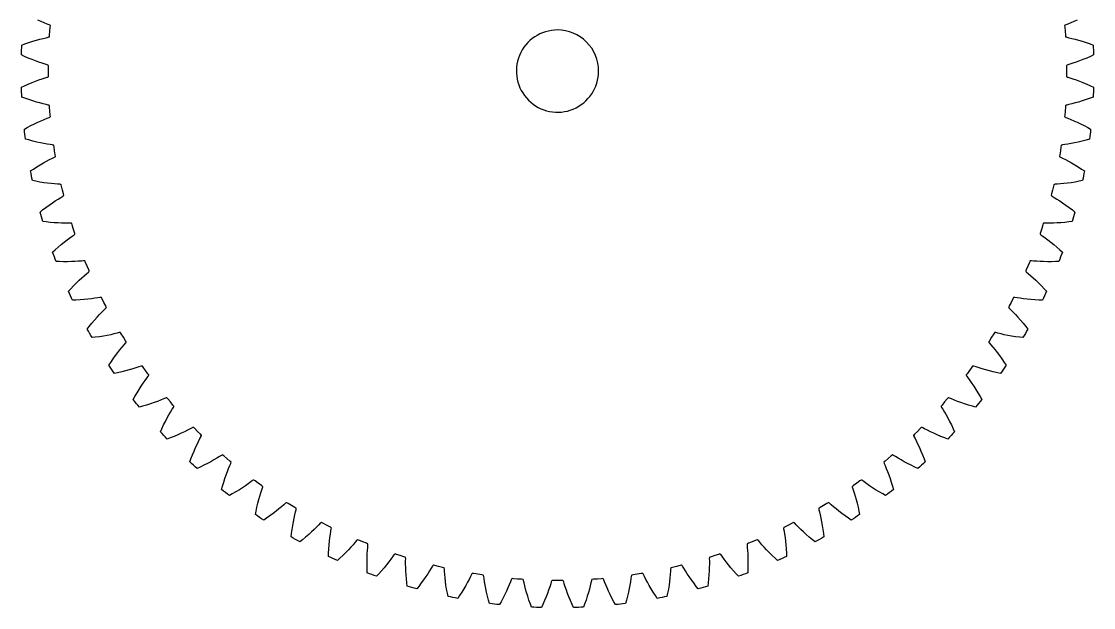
# Model space of a CAD drawing. Extents: x 5.7 to 57.9, y 32.6 to 84.8.
# Drawn here: x 5.7 to 57.9, y 32.6 to 61.1 of the extents above; entities that cross this region are included whole.
import ezdxf

# ---------------------------------------------------------------- set-up
doc = ezdxf.new("R2010")
doc.units = 0
doc.layers.get('0').update_dxf_attribs({"linetype": 'CONTINUOUS'})

msp = doc.modelspace()

# ---------------------------------------------------------------- linework, layer by layer
at = {"color": 7}
for points in [[(5.760257, 59.961588), (5.912507, 60.017961), (6.106007, 60.085567), (6.291053, 60.145905), (6.468272, 60.199596), (6.634449, 60.246181), (6.792095, 60.286838), (6.942029, 60.322163), (7.047274, 60.345116), (7.079484, 60.355521), (7.100364, 60.367771), (7.106564, 60.374441), (7.109864, 60.381381), (7.114564, 60.445889), (7.129194, 60.640461), (7.145184, 60.834926), (7.150584, 60.89938), (7.148384, 60.90675), (7.143384, 60.9143), (7.124684, 60.929665), (7.094504, 60.94498), (6.994145, 60.984115), (6.851584, 61.04246), (6.702239, 61.107277), (6.545395, 61.179285)], [(57.116705, 61.179285), (56.959861, 61.107277), (56.810516, 61.04246), (56.667955, 60.984115), (56.567595, 60.94498), (56.537415, 60.929665), (56.518715, 60.9143), (56.513715, 60.90675), (56.511515, 60.89938), (56.516915, 60.834926), (56.532905, 60.640461), (56.547535, 60.445889), (56.552235, 60.381381), (56.555535, 60.374441), (56.561735, 60.367771), (56.582615, 60.355521), (56.614825, 60.345116), (56.720071, 60.322163), (56.870005, 60.286838), (57.027651, 60.246181), (57.193828, 60.199596), (57.371047, 60.145905), (57.556092, 60.085567), (57.749592, 60.017961), (57.901842, 59.961588)], [(5.741356, 57.912197), (5.888713, 57.980342), (6.076313, 58.062922), (6.256054, 58.137592), (6.428514, 58.205022), (6.590524, 58.264502), (6.744494, 58.317402), (6.891194, 58.364382), (6.994314, 58.395522), (7.025604, 58.408422), (7.045454, 58.422272), (7.051054, 58.429402), (7.053854, 58.436582), (7.053514, 58.501263), (7.052835, 58.696386), (7.053515, 58.891506), (7.053855, 58.956186), (7.051055, 58.963366), (7.045455, 58.970496), (7.025605, 58.984346), (6.994315, 58.997246), (6.891195, 59.028386), (6.744495, 59.075366), (6.590525, 59.128266), (6.428515, 59.187746), (6.256055, 59.255176), (6.076314, 59.329846), (5.888714, 59.412427), (5.741357, 59.480571)], [(57.920742, 59.480571), (57.773385, 59.412427), (57.585785, 59.329846), (57.406045, 59.255176), (57.233585, 59.187746), (57.071575, 59.128266), (56.917605, 59.075366), (56.770905, 59.028386), (56.667785, 58.997246), (56.636495, 58.984346), (56.616644, 58.970496), (56.611044, 58.963366), (56.608244, 58.956186), (56.608584, 58.891506), (56.609264, 58.696386), (56.608584, 58.501266), (56.608244, 58.436586), (56.611044, 58.429406), (56.616644, 58.422276), (56.636495, 58.408426), (56.667785, 58.395526), (56.770905, 58.364386), (56.917605, 58.317406), (57.071575, 58.264506), (57.233585, 58.205026), (57.406045, 58.137596), (57.585785, 58.062926), (57.773385, 57.980345), (57.920742, 57.912201)], [(6.024885, 55.947144), (6.205429, 56.044188), (6.378756, 56.13273), (6.545394, 56.213484), (6.702238, 56.285492), (6.851583, 56.350309), (6.994144, 56.408654), (7.094503, 56.447789), (7.124683, 56.463104), (7.143383, 56.478469), (7.148383, 56.486019), (7.150583, 56.493389), (7.145183, 56.557843), (7.129193, 56.752308), (7.114563, 56.94688), (7.109863, 57.011387), (7.106563, 57.018327), (7.100363, 57.024997), (7.079483, 57.037247), (7.047273, 57.047652), (6.942028, 57.070605), (6.792094, 57.10593), (6.634448, 57.146587), (6.468271, 57.193172), (6.291052, 57.246863), (6.106006, 57.307201), (5.912506, 57.374807), (5.760256, 57.43118)], [(57.901842, 57.431184), (57.749592, 57.374811), (57.556092, 57.307205), (57.371047, 57.246867), (57.193828, 57.193176), (57.027651, 57.146591), (56.870005, 57.105934), (56.720071, 57.070609), (56.614825, 57.047656), (56.582615, 57.037251), (56.561735, 57.025001), (56.555535, 57.018331), (56.552235, 57.011391), (56.547535, 56.946884), (56.532905, 56.752312), (56.516915, 56.557846), (56.511515, 56.493392), (56.513715, 56.486022), (56.518715, 56.478472), (56.537415, 56.463107), (56.567595, 56.447792), (56.667955, 56.408657), (56.810516, 56.350312), (56.959861, 56.285495), (57.116705, 56.213487), (57.283343, 56.132734), (57.45667, 56.044192), (57.637213, 55.947148), (57.778769, 55.867652)], [(5.883275, 55.867805), (6.024885, 55.947144)], [(6.185233, 53.840695), (6.320116, 53.931053), (6.492488, 54.041963), (6.658334, 54.143831), (6.818122, 54.237411), (6.968833, 54.321503), (7.112632, 54.397838), (7.250176, 54.467189), (7.347156, 54.514077), (7.376046, 54.531713), (7.393486, 54.548498), (7.397886, 54.556418), (7.399486, 54.563938), (7.389036, 54.627768), (7.357836, 54.820379), (7.327986, 55.013204), (7.318186, 55.077141), (7.314386, 55.083801), (7.307686, 55.089961), (7.285916, 55.100535), (7.252996, 55.108385), (7.146274, 55.12301), (6.994031, 55.146463), (6.833681, 55.174626), (6.664361, 55.20803), (6.483476, 55.247651), (6.294268, 55.293284), (6.096058, 55.3455), (5.939855, 55.389754)], [(57.722189, 55.389601), (57.565986, 55.345346), (57.367777, 55.29313), (57.178569, 55.247497), (56.997684, 55.207876), (56.828364, 55.174472), (56.668014, 55.146309), (56.51577, 55.122856), (56.409048, 55.108231), (56.376128, 55.100381), (56.354358, 55.089807), (56.347658, 55.083647), (56.343858, 55.076987), (56.334058, 55.01305), (56.304208, 54.820226), (56.273008, 54.627614), (56.262558, 54.563784), (56.264158, 54.556264), (56.268558, 54.548344), (56.285998, 54.531559), (56.314888, 54.513923), (56.411868, 54.467035), (56.549412, 54.397684), (56.693212, 54.321349), (56.843923, 54.237257), (57.003711, 54.143678), (57.169557, 54.04181), (57.341929, 53.930899), (57.476812, 53.840541)], [(6.645294, 51.843519), (6.772672, 51.944181), (6.935811, 52.068274), (7.093153, 52.18284), (7.245107, 52.288667), (7.388755, 52.384324), (7.526123, 52.471706), (7.657802, 52.551634), (7.750802, 52.605987), (7.778212, 52.625835), (7.794282, 52.643936), (7.798082, 52.652176), (7.799082, 52.659806), (7.783652, 52.722619), (7.737442, 52.91219), (7.692552, 53.102077), (7.677782, 53.165049), (7.673382, 53.171389), (7.666282, 53.177009), (7.643752, 53.185839), (7.610312, 53.191079), (7.502771, 53.197289), (7.349157, 53.208725), (7.187092, 53.22422), (7.015673, 53.244236), (6.832236, 53.269543), (6.640031, 53.30019), (6.438337, 53.336694), (6.279143, 53.368557)], [(57.382902, 53.368403), (57.223708, 53.336541), (57.022014, 53.300037), (56.829809, 53.26939), (56.646372, 53.244083), (56.474952, 53.224067), (56.312887, 53.208572), (56.159273, 53.197136), (56.051733, 53.190926), (56.018293, 53.185686), (55.995763, 53.176856), (55.988663, 53.171236), (55.984263, 53.164896), (55.969493, 53.101924), (55.924603, 52.912036), (55.878393, 52.722466), (55.862963, 52.659653), (55.863963, 52.652023), (55.867763, 52.643783), (55.883833, 52.625682), (55.911243, 52.605834), (56.004243, 52.551481), (56.135922, 52.471553), (56.273289, 52.384171), (56.416937, 52.288514), (56.568891, 52.182687), (56.726234, 52.06812), (56.889373, 51.944027), (57.016751, 51.843366)], [(7.260556, 49.888598), (7.379644, 49.998944), (7.532544, 50.135454), (7.680413, 50.262012), (7.823595, 50.379435), (7.959295, 50.486068), (8.089382, 50.583958), (8.214385, 50.673971), (8.302835, 50.735453), (8.328605, 50.757391), (8.343205, 50.776697), (8.346305, 50.785217), (8.346712, 50.792897), (8.326402, 50.854306), (8.265462, 51.039666), (8.205812, 51.225447), (8.186152, 51.287066), (8.181352, 51.293046), (8.173852, 51.298086), (8.150692, 51.305126), (8.116952, 51.307726), (8.009257, 51.305476), (7.855219, 51.304824), (7.692438, 51.307554), (7.519977, 51.314054), (7.33512, 51.324891), (7.141102, 51.340364), (6.937166, 51.360931), (6.775962, 51.380205)], [(56.886083, 51.380051), (56.724879, 51.360777), (56.520942, 51.34021), (56.326924, 51.324737), (56.142068, 51.3139), (55.969607, 51.3074), (55.806826, 51.30467), (55.652788, 51.305322), (55.545093, 51.307572), (55.511353, 51.304972), (55.488193, 51.297932), (55.480693, 51.292892), (55.475893, 51.286912), (55.456233, 51.225293), (55.396583, 51.039513), (55.335643, 50.854153), (55.315333, 50.792744), (55.31574, 50.785064), (55.31884, 50.776544), (55.33344, 50.757238), (55.35921, 50.7353), (55.44766, 50.673818), (55.572663, 50.583804), (55.70275, 50.485914), (55.83845, 50.379282), (55.981632, 50.261859), (56.129501, 50.135301), (56.2824, 49.998791), (56.401488, 49.888445)], [(8.027317, 47.987973), (8.137379, 48.107321), (8.279097, 48.255407), (8.41658, 48.393176), (8.550108, 48.521472), (8.677024, 48.638423), (8.79903, 48.746218), (8.916585, 48.845762), (8.999935, 48.913994), (9.023905, 48.937886), (9.036945, 48.958278), (9.039445, 48.967018), (9.039247, 48.974708), (9.014177, 49.034334), (8.938877, 49.214341), (8.864836, 49.394869), (8.840396, 49.454756), (8.835096, 49.460336), (8.827196, 49.464776), (8.803556, 49.469976), (8.769716, 49.46992), (8.662529, 49.459227), (8.509017, 49.446491), (8.346523, 49.436442), (8.174084, 49.429392), (7.988947, 49.425692), (7.794314, 49.425895), (7.589392, 49.430395), (7.427173, 49.436965)], [(56.234871, 49.436811), (56.072653, 49.430241), (55.867731, 49.425741), (55.673098, 49.425539), (55.487961, 49.429239), (55.315522, 49.436289), (55.153027, 49.446338), (54.999515, 49.459074), (54.892328, 49.469767), (54.858488, 49.469823), (54.834848, 49.464623), (54.826948, 49.460183), (54.821648, 49.454603), (54.797208, 49.394716), (54.723168, 49.214188), (54.647868, 49.034181), (54.622798, 48.974555), (54.6226, 48.966864), (54.6251, 48.958124), (54.63814, 48.937732), (54.66211, 48.91384), (54.74546, 48.845608), (54.863014, 48.746064), (54.98502, 48.63827), (55.111936, 48.521319), (55.245464, 48.393023), (55.382948, 48.255254), (55.524666, 48.107168), (55.634728, 47.98782)], [(8.940809, 46.153402), (9.041169, 46.281019), (9.170831, 46.439767), (9.297081, 46.587898), (9.420131, 46.726274), (9.53748, 46.852822), (9.650652, 46.969857), (9.760034, 47.078318), (9.837774, 47.152878), (9.859794, 47.178578), (9.871194, 47.199928), (9.872994, 47.208828), (9.872193, 47.216528), (9.842523, 47.274008), (9.753333, 47.447552), (9.665353, 47.621714), (9.636293, 47.679504), (9.630593, 47.684604), (9.622393, 47.688404), (9.598413, 47.691704), (9.564673, 47.689004), (9.458656, 47.669934), (9.306616, 47.645194), (9.145412, 47.622424), (8.974057, 47.601874), (8.78978, 47.583664), (8.595731, 47.568594), (8.391088, 47.557004), (8.228854, 47.550804)], [(55.433191, 47.550651), (55.270957, 47.556851), (55.066313, 47.568441), (54.872264, 47.583511), (54.687988, 47.601721), (54.516633, 47.622271), (54.355429, 47.645041), (54.203389, 47.669781), (54.097372, 47.688851), (54.063632, 47.691551), (54.039652, 47.688251), (54.031452, 47.684451), (54.025752, 47.679351), (53.996692, 47.621561), (53.908712, 47.447399), (53.819521, 47.273855), (53.789851, 47.216375), (53.78905, 47.208675), (53.79085, 47.199775), (53.80225, 47.178425), (53.82427, 47.152725), (53.90201, 47.078165), (54.011393, 46.969704), (54.124565, 46.852669), (54.241914, 46.726121), (54.364964, 46.587745), (54.491214, 46.439614), (54.620876, 46.280866), (54.721236, 46.153249)], [(9.99543, 44.39613), (10.08547, 44.531227), (10.202277, 44.699658), (10.316516, 44.857239), (10.428331, 45.004843), (10.535389, 45.140208), (10.63903, 45.265761), (10.739565, 45.382469), (10.811215, 45.462899), (10.831155, 45.490249), (10.840855, 45.512429), (10.841955, 45.521429), (10.840555, 45.529029), (10.806475, 45.583999), (10.703945, 45.750012), (10.602575, 45.916734), (10.569065, 45.972064), (10.562965, 45.976764), (10.554465, 45.979864), (10.530305, 45.981264), (10.496885, 45.975964), (10.39269, 45.948634), (10.243061, 45.912044), (10.084138, 45.876704), (9.914924, 45.842764), (9.732646, 45.810144), (9.540377, 45.779894), (9.337274, 45.752284), (9.176025, 45.733394)], [(54.48584, 45.733212), (54.324591, 45.752102), (54.121488, 45.779712), (53.929219, 45.809962), (53.74694, 45.842582), (53.577726, 45.876522), (53.418804, 45.911862), (53.269175, 45.948452), (53.16498, 45.975782), (53.13156, 45.981082), (53.1074, 45.979682), (53.0989, 45.976582), (53.0928, 45.971882), (53.05929, 45.916552), (52.95792, 45.74983), (52.85539, 45.583817), (52.82131, 45.528847), (52.81991, 45.521247), (52.82101, 45.512247), (52.83071, 45.490067), (52.85065, 45.462717), (52.9223, 45.382287), (53.022835, 45.265579), (53.126476, 45.140026), (53.233534, 45.004661), (53.345349, 44.857057), (53.459587, 44.699476), (53.576394, 44.531045), (53.666434, 44.395948)], [(11.184776, 42.727018), (11.263936, 42.868763), (11.367169, 43.045841), (11.468692, 43.211899), (11.568582, 43.36782), (11.664693, 43.511168), (11.758163, 43.644466), (11.849233, 43.768702), (11.914353, 43.854512), (11.932083, 43.883342), (11.939983, 43.906212), (11.940339, 43.915312), (11.938339, 43.922712), (11.900049, 43.974842), (11.78481, 44.132298), (11.670672, 44.290553), (11.632932, 44.343084), (11.626432, 44.347284), (11.617732, 44.349784), (11.593531, 44.349321), (11.560631, 44.341321), (11.458901, 44.3059), (11.312604, 44.25768), (11.156946, 44.20998), (10.990916, 44.16287), (10.811758, 44.11605), (10.622456, 44.07081), (10.422145, 44.02735), (10.262876, 43.99587)], [(53.398989, 43.995688), (53.23972, 44.027168), (53.039409, 44.070628), (52.850107, 44.115868), (52.670949, 44.162688), (52.504918, 44.209798), (52.34926, 44.257498), (52.202963, 44.305718), (52.101233, 44.341139), (52.068333, 44.349139), (52.044133, 44.349602), (52.035433, 44.347102), (52.028933, 44.342902), (51.991193, 44.290371), (51.877055, 44.132116), (51.761816, 43.97466), (51.723526, 43.92253), (51.721526, 43.91513), (51.721882, 43.90603), (51.729782, 43.88316), (51.747512, 43.85433), (51.812632, 43.76852), (51.903702, 43.644284), (51.997172, 43.510986), (52.093282, 43.367638), (52.193172, 43.211717), (52.294695, 43.045659), (52.397928, 42.868581), (52.477088, 42.726836)], [(12.501453, 41.156281), (12.569253, 41.303799), (12.658273, 41.48843), (12.746453, 41.661942), (12.833803, 41.82522), (12.918363, 41.975666), (13.001084, 42.115887), (13.082124, 42.246885), (13.140314, 42.337535), (13.155734, 42.367665), (13.161834, 42.391085), (13.161477, 42.400185), (13.158877, 42.407485), (13.116607, 42.456445), (12.98937, 42.604374), (12.863165, 42.753186), (12.821415, 42.802586), (12.814615, 42.806286), (12.805715, 42.808086), (12.781625, 42.805686), (12.749455, 42.795176), (12.650815, 42.751886), (12.508753, 42.692336), (12.357317, 42.632566), (12.195494, 42.572576), (12.020563, 42.511846), (11.835393, 42.451896), (11.639109, 42.392856), (11.4828, 42.348976)], [(52.179064, 42.348794), (52.022756, 42.392674), (51.826472, 42.451714), (51.641302, 42.511664), (51.466371, 42.572394), (51.304548, 42.632384), (51.153111, 42.692154), (51.011049, 42.751704), (50.912409, 42.794994), (50.880239, 42.805504), (50.856149, 42.807904), (50.847249, 42.806104), (50.840449, 42.802404), (50.798699, 42.753004), (50.672495, 42.604192), (50.545258, 42.456263), (50.502988, 42.407303), (50.500388, 42.400003), (50.500031, 42.390903), (50.506131, 42.367483), (50.521551, 42.337353), (50.579741, 42.246703), (50.660781, 42.115705), (50.743501, 41.975484), (50.828061, 41.825038), (50.915411, 41.66176), (51.003591, 41.488248), (51.092611, 41.303617), (51.160411, 41.156099)], [(13.937242, 39.693764), (13.993252, 39.846147), (14.067512, 40.037193), (14.141812, 40.217088), (14.216082, 40.386717), (14.288582, 40.543334), (14.360053, 40.689613), (14.430563, 40.826566), (14.481463, 40.921506), (14.494463, 40.952756), (14.498663, 40.976586), (14.497563, 40.985586), (14.494463, 40.992586), (14.448483, 41.038086), (14.310031, 41.175576), (14.172541, 41.314027), (14.127041, 41.360007), (14.120041, 41.363107), (14.111041, 41.364207), (14.087211, 41.360007), (14.055961, 41.347007), (13.961021, 41.296107), (13.824068, 41.225597), (13.677789, 41.154127), (13.521172, 41.081627), (13.351544, 41.007357), (13.171649, 40.933057), (12.980603, 40.858797), (12.828219, 40.802787)], [(50.833645, 40.802605), (50.681262, 40.858615), (50.490216, 40.932875), (50.310321, 41.007175), (50.140693, 41.081445), (49.984076, 41.153945), (49.837797, 41.225415), (49.700843, 41.295925), (49.605903, 41.346825), (49.574653, 41.359825), (49.550823, 41.364025), (49.541823, 41.362925), (49.534823, 41.359825), (49.489323, 41.313845), (49.351833, 41.175394), (49.213382, 41.037904), (49.167402, 40.992404), (49.164302, 40.985404), (49.163202, 40.976404), (49.167402, 40.952574), (49.180402, 40.921324), (49.231302, 40.826384), (49.301812, 40.689431), (49.373282, 40.543152), (49.445782, 40.386535), (49.520052, 40.216906), (49.594352, 40.037011), (49.668612, 39.845965), (49.724622, 39.693582)], [(15.483431, 38.348345), (15.527311, 38.504653), (15.586351, 38.700937), (15.646301, 38.886108), (15.707032, 39.061039), (15.767022, 39.222862), (15.826792, 39.374298), (15.886342, 39.51636), (15.929632, 39.615), (15.940142, 39.64717), (15.942542, 39.67126), (15.940742, 39.68016), (15.937042, 39.68696), (15.887642, 39.72871), (15.73883, 39.854914), (15.5909, 39.982151), (15.54194, 40.024421), (15.53464, 40.027021), (15.52554, 40.027378), (15.50212, 40.021278), (15.47199, 40.005858), (15.38134, 39.947668), (15.250342, 39.866628), (15.110121, 39.783908), (14.959675, 39.699348), (14.796397, 39.611998), (14.622886, 39.523818), (14.438255, 39.434798), (14.290736, 39.366998)], [(49.371128, 39.366816), (49.22361, 39.434616), (49.038979, 39.523636), (48.865468, 39.611816), (48.70219, 39.699166), (48.551744, 39.783726), (48.411522, 39.866446), (48.280524, 39.947486), (48.189874, 40.005676), (48.159744, 40.021096), (48.136324, 40.027196), (48.127224, 40.026839), (48.119924, 40.024239), (48.070964, 39.981969), (47.923035, 39.854732), (47.774223, 39.728528), (47.724823, 39.686778), (47.721123, 39.679978), (47.719323, 39.671078), (47.721723, 39.646988), (47.732233, 39.614818), (47.775523, 39.516178), (47.835073, 39.374116), (47.894843, 39.22268), (47.954833, 39.060857), (48.015563, 38.885926), (48.075513, 38.700755), (48.134553, 38.504471), (48.178433, 38.348163)], [(17.130326, 37.12842), (17.161806, 37.287689), (17.205266, 37.488), (17.250506, 37.677303), (17.297326, 37.856461), (17.344436, 38.022491), (17.392136, 38.178149), (17.440356, 38.324446), (17.475776, 38.426176), (17.483776, 38.459076), (17.484239, 38.483276), (17.481739, 38.491976), (17.477539, 38.498476), (17.425009, 38.536216), (17.266754, 38.650354), (17.109298, 38.765593), (17.057167, 38.803883), (17.049767, 38.805883), (17.040667, 38.805527), (17.017797, 38.797627), (16.988967, 38.779897), (16.903157, 38.714777), (16.778921, 38.623707), (16.645623, 38.530237), (16.502275, 38.434127), (16.346354, 38.334237), (16.180296, 38.232714), (16.003219, 38.129481), (15.861474, 38.050321)], [(47.800391, 38.050139), (47.658646, 38.129299), (47.481569, 38.232532), (47.315511, 38.334055), (47.15959, 38.433945), (47.016241, 38.530055), (46.882943, 38.623525), (46.758707, 38.714595), (46.672897, 38.779715), (46.644067, 38.797445), (46.621197, 38.805345), (46.612097, 38.805701), (46.604697, 38.803701), (46.552567, 38.765411), (46.395111, 38.650172), (46.236856, 38.536034), (46.184326, 38.498294), (46.180126, 38.491794), (46.177626, 38.483094), (46.178089, 38.458894), (46.186089, 38.425994), (46.221509, 38.324264), (46.269729, 38.177967), (46.317429, 38.022309), (46.364539, 37.856279), (46.411359, 37.677121), (46.456599, 37.487818), (46.500059, 37.287507), (46.531539, 37.128238)], [(18.867849, 36.041569), (18.886739, 36.202819), (18.914349, 36.405922), (18.944599, 36.598191), (18.977219, 36.780469), (19.011159, 36.949683), (19.046499, 37.108605), (19.083089, 37.258234), (19.110419, 37.362429), (19.115719, 37.395849), (19.114319, 37.420009), (19.111219, 37.428509), (19.106519, 37.434609), (19.051189, 37.468119), (18.884467, 37.56949), (18.718455, 37.67202), (18.663485, 37.7061), (18.655885, 37.7075), (18.646885, 37.7064), (18.624705, 37.6967), (18.597355, 37.67676), (18.516925, 37.60511), (18.400216, 37.504574), (18.274663, 37.400933), (18.139298, 37.293875), (17.991694, 37.18206), (17.834113, 37.067822), (17.665682, 36.951015), (17.530585, 36.860975)], [(46.13128, 36.860793), (45.996183, 36.950833), (45.827752, 37.06764), (45.67017, 37.181878), (45.522566, 37.293693), (45.387201, 37.400751), (45.261648, 37.504392), (45.14494, 37.604928), (45.06451, 37.676578), (45.03716, 37.696518), (45.01498, 37.706218), (45.00598, 37.707318), (44.99838, 37.705918), (44.94341, 37.671838), (44.777398, 37.569308), (44.610676, 37.467937), (44.555346, 37.434427), (44.550646, 37.428327), (44.547546, 37.419827), (44.546146, 37.395667), (44.551446, 37.362247), (44.578776, 37.258052), (44.615366, 37.108423), (44.650706, 36.949501), (44.684646, 36.780287), (44.717266, 36.598009), (44.747516, 36.40574), (44.775126, 36.202637), (44.794016, 36.041387)], [(20.685288, 35.094272), (20.691488, 35.256506), (20.703078, 35.461149), (20.718148, 35.655198), (20.736358, 35.839474), (20.756908, 36.010829), (20.779678, 36.172034), (20.804418, 36.324074), (20.823488, 36.430091), (20.826188, 36.463831), (20.822888, 36.487811), (20.819088, 36.496011), (20.813988, 36.501711), (20.756198, 36.530771), (20.582036, 36.618751), (20.408492, 36.707941), (20.351012, 36.737611), (20.343312, 36.738412), (20.334412, 36.736612), (20.313062, 36.725212), (20.287362, 36.703192), (20.212802, 36.625452), (20.104342, 36.51607), (19.987307, 36.402898), (19.860759, 36.285549), (19.722382, 36.162499), (19.574251, 36.036248), (19.415503, 35.906586), (19.287886, 35.806226)], [(44.374008, 35.806171), (44.24639, 35.906531), (44.087642, 36.036193), (43.939511, 36.162444), (43.801135, 36.285494), (43.674587, 36.402843), (43.557552, 36.516015), (43.449092, 36.625397), (43.374532, 36.703137), (43.348832, 36.725157), (43.327482, 36.736557), (43.318582, 36.738357), (43.310882, 36.737556), (43.253402, 36.707886), (43.079858, 36.618696), (42.905695, 36.530716), (42.847905, 36.501656), (42.842805, 36.495956), (42.839005, 36.487756), (42.835705, 36.463776), (42.838405, 36.430036), (42.857475, 36.324019), (42.882215, 36.171979), (42.904985, 36.010774), (42.925535, 35.839419), (42.943745, 35.655143), (42.958815, 35.461094), (42.970405, 35.256451), (42.976605, 35.094217)], [(22.571448, 34.292591), (22.564878, 34.454809), (22.560378, 34.659731), (22.560176, 34.854365), (22.563876, 35.039502), (22.570926, 35.211941), (22.580975, 35.374435), (22.593711, 35.527947), (22.604404, 35.635134), (22.60446, 35.668974), (22.59926, 35.692614), (22.59482, 35.700514), (22.58924, 35.705814), (22.529353, 35.730254), (22.348825, 35.804294), (22.168818, 35.879594), (22.109192, 35.904664), (22.101502, 35.904862), (22.092762, 35.902362), (22.07237, 35.889322), (22.048478, 35.865352), (21.980246, 35.782002), (21.880702, 35.664448), (21.772907, 35.542442), (21.655956, 35.415526), (21.527661, 35.281998), (21.389892, 35.144515), (21.241806, 35.002797), (21.122457, 34.892735)], [(42.539436, 34.89268), (42.420088, 35.002742), (42.272002, 35.14446), (42.134233, 35.281943), (42.005938, 35.415471), (41.888987, 35.542387), (41.781192, 35.664393), (41.681648, 35.781947), (41.613415, 35.865297), (41.589523, 35.889267), (41.569131, 35.902307), (41.560391, 35.904807), (41.552701, 35.904609), (41.493075, 35.879539), (41.313068, 35.804239), (41.13254, 35.730199), (41.072653, 35.705759), (41.067073, 35.700459), (41.062633, 35.692559), (41.057433, 35.668919), (41.057489, 35.635079), (41.068182, 35.527892), (41.080918, 35.37438), (41.090967, 35.211886), (41.098017, 35.039447), (41.101717, 34.85431), (41.101515, 34.659676), (41.097015, 34.454754), (41.090445, 34.292536)], [(24.514689, 33.64138), (24.495415, 33.802584), (24.474848, 34.00652), (24.459375, 34.200538), (24.448538, 34.385394), (24.442038, 34.557855), (24.439308, 34.720636), (24.43996, 34.874675), (24.44221, 34.98237), (24.43961, 35.01611), (24.43257, 35.03927), (24.42753, 35.04677), (24.42155, 35.05157), (24.359931, 35.07123), (24.17415, 35.13088), (23.98879, 35.19182), (23.927381, 35.21213), (23.919701, 35.211723), (23.911181, 35.208623), (23.891875, 35.194023), (23.869937, 35.168253), (23.808455, 35.079803), (23.718442, 34.9548), (23.620552, 34.824713), (23.513919, 34.689012), (23.396496, 34.54583), (23.269938, 34.397961), (23.133428, 34.245062), (23.023082, 34.125974)], [(40.638972, 34.125984), (40.528626, 34.245072), (40.392117, 34.397971), (40.265558, 34.54584), (40.148136, 34.689022), (40.041503, 34.824723), (39.943613, 34.95481), (39.8536, 35.079813), (39.792118, 35.168263), (39.77018, 35.194033), (39.750874, 35.208633), (39.742354, 35.211733), (39.734674, 35.21214), (39.673264, 35.19183), (39.487904, 35.13089), (39.302124, 35.07124), (39.240505, 35.05158), (39.234525, 35.04678), (39.229485, 35.03928), (39.222445, 35.01612), (39.219845, 34.98238), (39.222095, 34.874685), (39.222747, 34.720646), (39.220017, 34.557865), (39.213517, 34.385404), (39.20268, 34.200548), (39.187207, 34.00653), (39.16664, 33.802594), (39.147366, 33.64139)], [(26.50304, 33.14456), (26.471178, 33.303754), (26.434674, 33.505449), (26.404027, 33.697654), (26.37872, 33.881091), (26.358704, 34.05251), (26.343209, 34.214575), (26.331773, 34.368189), (26.325563, 34.475729), (26.320323, 34.509169), (26.311493, 34.531699), (26.305873, 34.538799), (26.299533, 34.543199), (26.236561, 34.557969), (26.046673, 34.602859), (25.857103, 34.649069), (25.79429, 34.664499), (25.78666, 34.663499), (25.77842, 34.659699), (25.760319, 34.643629), (25.740471, 34.616219), (25.686118, 34.523219), (25.60619, 34.39154), (25.518808, 34.254173), (25.423151, 34.110525), (25.317324, 33.958571), (25.202757, 33.801229), (25.078665, 33.63809), (24.978003, 33.510712)], [(38.684049, 33.510663), (38.583387, 33.638041), (38.459294, 33.80118), (38.344727, 33.958522), (38.238901, 34.110476), (38.143243, 34.254124), (38.055861, 34.391491), (37.975933, 34.52317), (37.92158, 34.61617), (37.901732, 34.64358), (37.883631, 34.65965), (37.875391, 34.66345), (37.867761, 34.66445), (37.804948, 34.64902), (37.615378, 34.60281), (37.42549, 34.55792), (37.362518, 34.54315), (37.356178, 34.53875), (37.350558, 34.53165), (37.341728, 34.50912), (37.336488, 34.47568), (37.330278, 34.36814), (37.318842, 34.214526), (37.303347, 34.052461), (37.283331, 33.881042), (37.258024, 33.697605), (37.227377, 33.5054), (37.190873, 33.303705), (37.159011, 33.144511)], [(28.524238, 32.805273), (28.479984, 32.961476), (28.427768, 33.159685), (28.382135, 33.348893), (28.342514, 33.529779), (28.30911, 33.699099), (28.280947, 33.859449), (28.257494, 34.011692), (28.242869, 34.118414), (28.235019, 34.151334), (28.224445, 34.173104), (28.218285, 34.179804), (28.211625, 34.183604), (28.147688, 34.193404), (27.954863, 34.223254), (27.762252, 34.254454), (27.698422, 34.264904), (27.690902, 34.263304), (27.682982, 34.258904), (27.666197, 34.241464), (27.648561, 34.212574), (27.601673, 34.115594), (27.532322, 33.97805), (27.455987, 33.834251), (27.371894, 33.68354), (27.278315, 33.523752), (27.176447, 33.357905), (27.065537, 33.185533), (26.975179, 33.05065)], [(30.565821, 32.62562), (30.509448, 32.77787), (30.441842, 32.97137), (30.381504, 33.156415), (30.327813, 33.333634), (30.281228, 33.499812), (30.240571, 33.657458), (30.205246, 33.807392), (30.182293, 33.912637), (30.171888, 33.944847), (30.159638, 33.965727), (30.152968, 33.971927), (30.146028, 33.975227), (30.081521, 33.979927), (29.886949, 33.994557), (29.692483, 34.010547), (29.628029, 34.015947), (29.620659, 34.013747), (29.613109, 34.008747), (29.597744, 33.990047), (29.582429, 33.959867), (29.543294, 33.859508), (29.484949, 33.716947), (29.420132, 33.567602), (29.348124, 33.410757), (29.267371, 33.244119), (29.178829, 33.070792), (29.081785, 32.890249), (29.002289, 32.748693)], [(32.615213, 32.606671), (32.547064, 32.754097), (32.464484, 32.941697), (32.389814, 33.121437), (32.322384, 33.293897), (32.262904, 33.455908), (32.210004, 33.609878), (32.163024, 33.756578), (32.131884, 33.859698), (32.118984, 33.890988), (32.105134, 33.910838), (32.098004, 33.916458), (32.090824, 33.919218), (32.026143, 33.918878), (31.831023, 33.918198), (31.635903, 33.918878), (31.571223, 33.919218), (31.564043, 33.916418), (31.556913, 33.910818), (31.543063, 33.890968), (31.530163, 33.859678), (31.499023, 33.756558), (31.452043, 33.609858), (31.399143, 33.455888), (31.339663, 33.293877), (31.272233, 33.121417), (31.197563, 32.941677), (31.114983, 32.754077), (31.046838, 32.60672)], [(34.659762, 32.748644), (34.580266, 32.8902), (34.483222, 33.070743), (34.39468, 33.24407), (34.313927, 33.410708), (34.241919, 33.567553), (34.177102, 33.716898), (34.118757, 33.859459), (34.079622, 33.959818), (34.064307, 33.989998), (34.048942, 34.008698), (34.041392, 34.013698), (34.034022, 34.015898), (33.969568, 34.010498), (33.775103, 33.994508), (33.580531, 33.979878), (33.516024, 33.975178), (33.509084, 33.971878), (33.502414, 33.965678), (33.490164, 33.944798), (33.479759, 33.912588), (33.456806, 33.807343), (33.42148, 33.657409), (33.380823, 33.499763), (33.334238, 33.333585), (33.280547, 33.156366), (33.220209, 32.971321), (33.152603, 32.777821), (33.09623, 32.625571)], [(36.686873, 33.050601), (36.596515, 33.185484), (36.485604, 33.357856), (36.383736, 33.523703), (36.290157, 33.683491), (36.206065, 33.834202), (36.12973, 33.978001), (36.060379, 34.115545), (36.013491, 34.212525), (35.995855, 34.241415), (35.97907, 34.258855), (35.97115, 34.263255), (35.96363, 34.264855), (35.8998, 34.254405), (35.707188, 34.223205), (35.514364, 34.193355), (35.450427, 34.183555), (35.443767, 34.179755), (35.437607, 34.173055), (35.427033, 34.151285), (35.419183, 34.118365), (35.404558, 34.011643), (35.381105, 33.8594), (35.352942, 33.69905), (35.319538, 33.52973), (35.279917, 33.348844), (35.234284, 33.159636), (35.182068, 32.961427), (35.137814, 32.805224)]]:
    msp.add_lwpolyline(points, dxfattribs=at)
msp.add_lwpolyline([(31.831023, 60.696387)], close=True, dxfattribs=at)
for points in [[(31.831023, 60.696387), (31.022098, 60.696387), (30.292825, 60.209103), (29.983263, 59.461753)], [(33.245238, 60.110601), (32.870165, 60.485674), (32.361457, 60.696387), (31.831023, 60.696387)], [(33.831025, 58.696386), (33.831025, 59.226819), (33.620311, 59.735528), (33.245238, 60.110601)], [(5.741357, 59.480571), (5.746178, 59.640965), (5.752479, 59.801311), (5.760257, 59.961588)], [(57.901842, 59.961588), (57.909621, 59.801311), (57.915921, 59.640965), (57.920742, 59.480571)], [(29.983263, 59.461753), (29.673701, 58.714404), (29.844812, 57.854168), (30.416809, 57.282171)], [(32.596391, 56.848626), (33.34374, 57.158188), (33.831025, 57.887461), (33.831025, 58.696386)], [(5.760256, 57.43118), (5.752478, 57.591458), (5.746177, 57.751804), (5.741356, 57.912197)], [(57.920742, 57.912201), (57.915921, 57.751807), (57.909621, 57.591461), (57.901842, 57.431184)], [(30.416809, 57.282171), (30.988805, 56.710175), (31.849041, 56.539063), (32.596391, 56.848626)], [(5.939855, 55.389754), (5.919526, 55.548927), (5.900665, 55.708284), (5.883275, 55.867805)], [(57.778769, 55.867652), (57.761379, 55.708131), (57.742518, 55.548774), (57.722189, 55.389601)], [(6.279143, 53.368557), (6.246389, 53.525644), (6.215084, 53.68303), (6.185233, 53.840695)], [(57.476812, 53.840541), (57.446961, 53.682877), (57.415656, 53.52549), (57.382902, 53.368403)], [(6.775962, 51.380205), (6.730983, 51.534238), (6.687425, 51.688682), (6.645294, 51.843519)], [(57.016751, 51.843366), (56.97462, 51.688529), (56.931062, 51.534084), (56.886083, 51.380051)], [(7.427173, 49.436965), (7.370247, 49.586994), (7.314706, 49.737545), (7.260556, 49.888598)], [(56.401488, 49.888445), (56.347339, 49.737391), (56.291797, 49.58684), (56.234871, 49.436811)], [(8.228854, 47.550804), (8.160333, 47.695904), (8.093151, 47.841634), (8.027317, 47.987973)], [(55.634728, 47.98782), (55.568894, 47.841481), (55.501712, 47.695751), (55.433191, 47.550651)], [(9.176025, 45.733394), (9.09633, 45.87267), (9.017921, 46.012679), (8.940809, 46.153402)], [(54.721236, 46.153249), (54.644064, 46.012516), (54.565595, 45.872497), (54.48584, 45.733212)], [(10.262876, 43.99587), (10.172499, 44.128465), (10.083346, 44.261891), (9.99543, 44.39613)], [(53.666434, 44.395948), (53.578518, 44.261709), (53.489366, 44.128283), (53.398989, 43.995688)], [(11.4828, 42.348976), (11.382299, 42.474071), (11.282953, 42.600091), (11.184776, 42.727018)], [(52.477088, 42.726836), (52.378911, 42.599909), (52.279566, 42.473889), (52.179064, 42.348794)], [(12.828219, 40.802787), (12.718213, 40.919611), (12.609286, 41.037448), (12.501453, 41.156281)], [(51.160411, 41.156099), (51.052578, 41.037266), (50.943652, 40.919429), (50.833645, 40.802605)], [(14.290736, 39.366998), (14.171903, 39.474831), (14.054067, 39.583758), (13.937242, 39.693764)], [(49.724622, 39.693582), (49.607798, 39.583576), (49.489962, 39.474649), (49.371128, 39.366816)], [(15.861474, 38.050321), (15.734546, 38.148498), (15.608527, 38.247844), (15.483431, 38.348345)], [(48.178433, 38.348163), (48.053338, 38.247662), (47.927319, 38.148316), (47.800391, 38.050139)], [(17.530585, 36.860975), (17.396346, 36.948891), (17.26292, 37.038043), (17.130326, 37.12842)], [(46.531539, 37.128238), (46.398944, 37.037861), (46.265519, 36.948709), (46.13128, 36.860793)], [(19.287886, 35.806226), (19.147153, 35.883381), (19.007135, 35.961832), (18.867849, 36.041569)], [(44.794016, 36.041387), (44.654739, 35.961693), (44.51473, 35.883284), (44.374008, 35.806171)], [(21.122457, 34.892735), (20.976118, 34.958568), (20.830389, 35.02575), (20.685288, 35.094272)], [(42.976605, 35.094217), (42.831505, 35.025695), (42.685776, 34.958513), (42.539436, 34.89268)], [(23.023082, 34.125974), (22.872029, 34.180124), (22.721478, 34.235665), (22.571448, 34.292591)], [(41.090445, 34.292536), (40.940469, 34.235633), (40.789972, 34.180113), (40.638972, 34.125984)], [(24.978003, 33.510712), (24.823166, 33.552842), (24.668722, 33.5964), (24.514689, 33.64138)], [(39.147366, 33.64139), (38.993332, 33.596391), (38.838886, 33.552813), (38.684049, 33.510663)], [(26.975179, 33.05065), (26.817514, 33.080502), (26.660128, 33.111806), (26.50304, 33.14456)], [(37.159011, 33.144511), (37.001924, 33.111757), (36.844538, 33.080453), (36.686873, 33.050601)], [(29.002289, 32.748693), (28.842768, 32.766083), (28.683411, 32.784944), (28.524238, 32.805273)], [(31.046838, 32.60672), (30.886444, 32.611541), (30.726099, 32.617841), (30.565821, 32.62562)], [(33.09623, 32.625571), (32.935953, 32.617792), (32.775607, 32.611492), (32.615213, 32.606671)], [(35.137814, 32.805224), (34.978641, 32.784895), (34.819283, 32.766034), (34.659762, 32.748644)]]:
    msp.add_open_spline(points, degree=3, dxfattribs=at)

doc.saveas('drawing.dxf')
